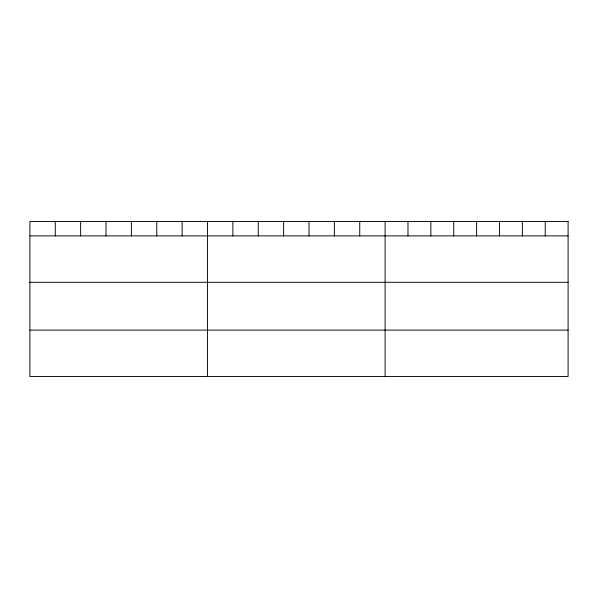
<?xml version="1.0" encoding="UTF-8"?>
<svg xmlns="http://www.w3.org/2000/svg" width="598" height="598" viewBox="0 0 598 598"><rect width="100%" height="100%" fill="white"/><g stroke="black" fill="none" stroke-linecap="round" stroke-linejoin="round"><path stroke-width="0.9" d="M29.9 235.889L568.1 235.889M29.9 282.293L568.1 282.293M29.9 330.111L568.1 330.111M545.226 221.484L545.226 235.889M522.353 221.484L522.353 235.889M499.48 221.484L499.48 235.889M476.606 221.484L476.606 235.889M453.733 221.484L453.733 235.889M430.859 221.484L430.859 235.889M407.986 221.484L407.986 235.889M385.112 221.484L385.112 376.516M359.742 221.484L359.742 235.889M334.364 221.484L334.364 235.889M308.994 221.484L308.994 235.889M283.624 221.484L283.624 235.889M258.254 221.484L258.254 235.889M232.876 221.484L232.876 235.889M207.506 221.484L207.506 376.516M182.136 221.484L182.136 235.889M156.758 221.484L156.758 235.889M131.388 221.484L131.388 235.889M106.018 221.484L106.018 235.889M80.648 221.484L80.648 235.889M55.27 221.484L55.27 235.889M568.1 221.484L29.9 221.484L29.9 376.516L568.1 376.516L568.1 221.484"/></g></svg>
